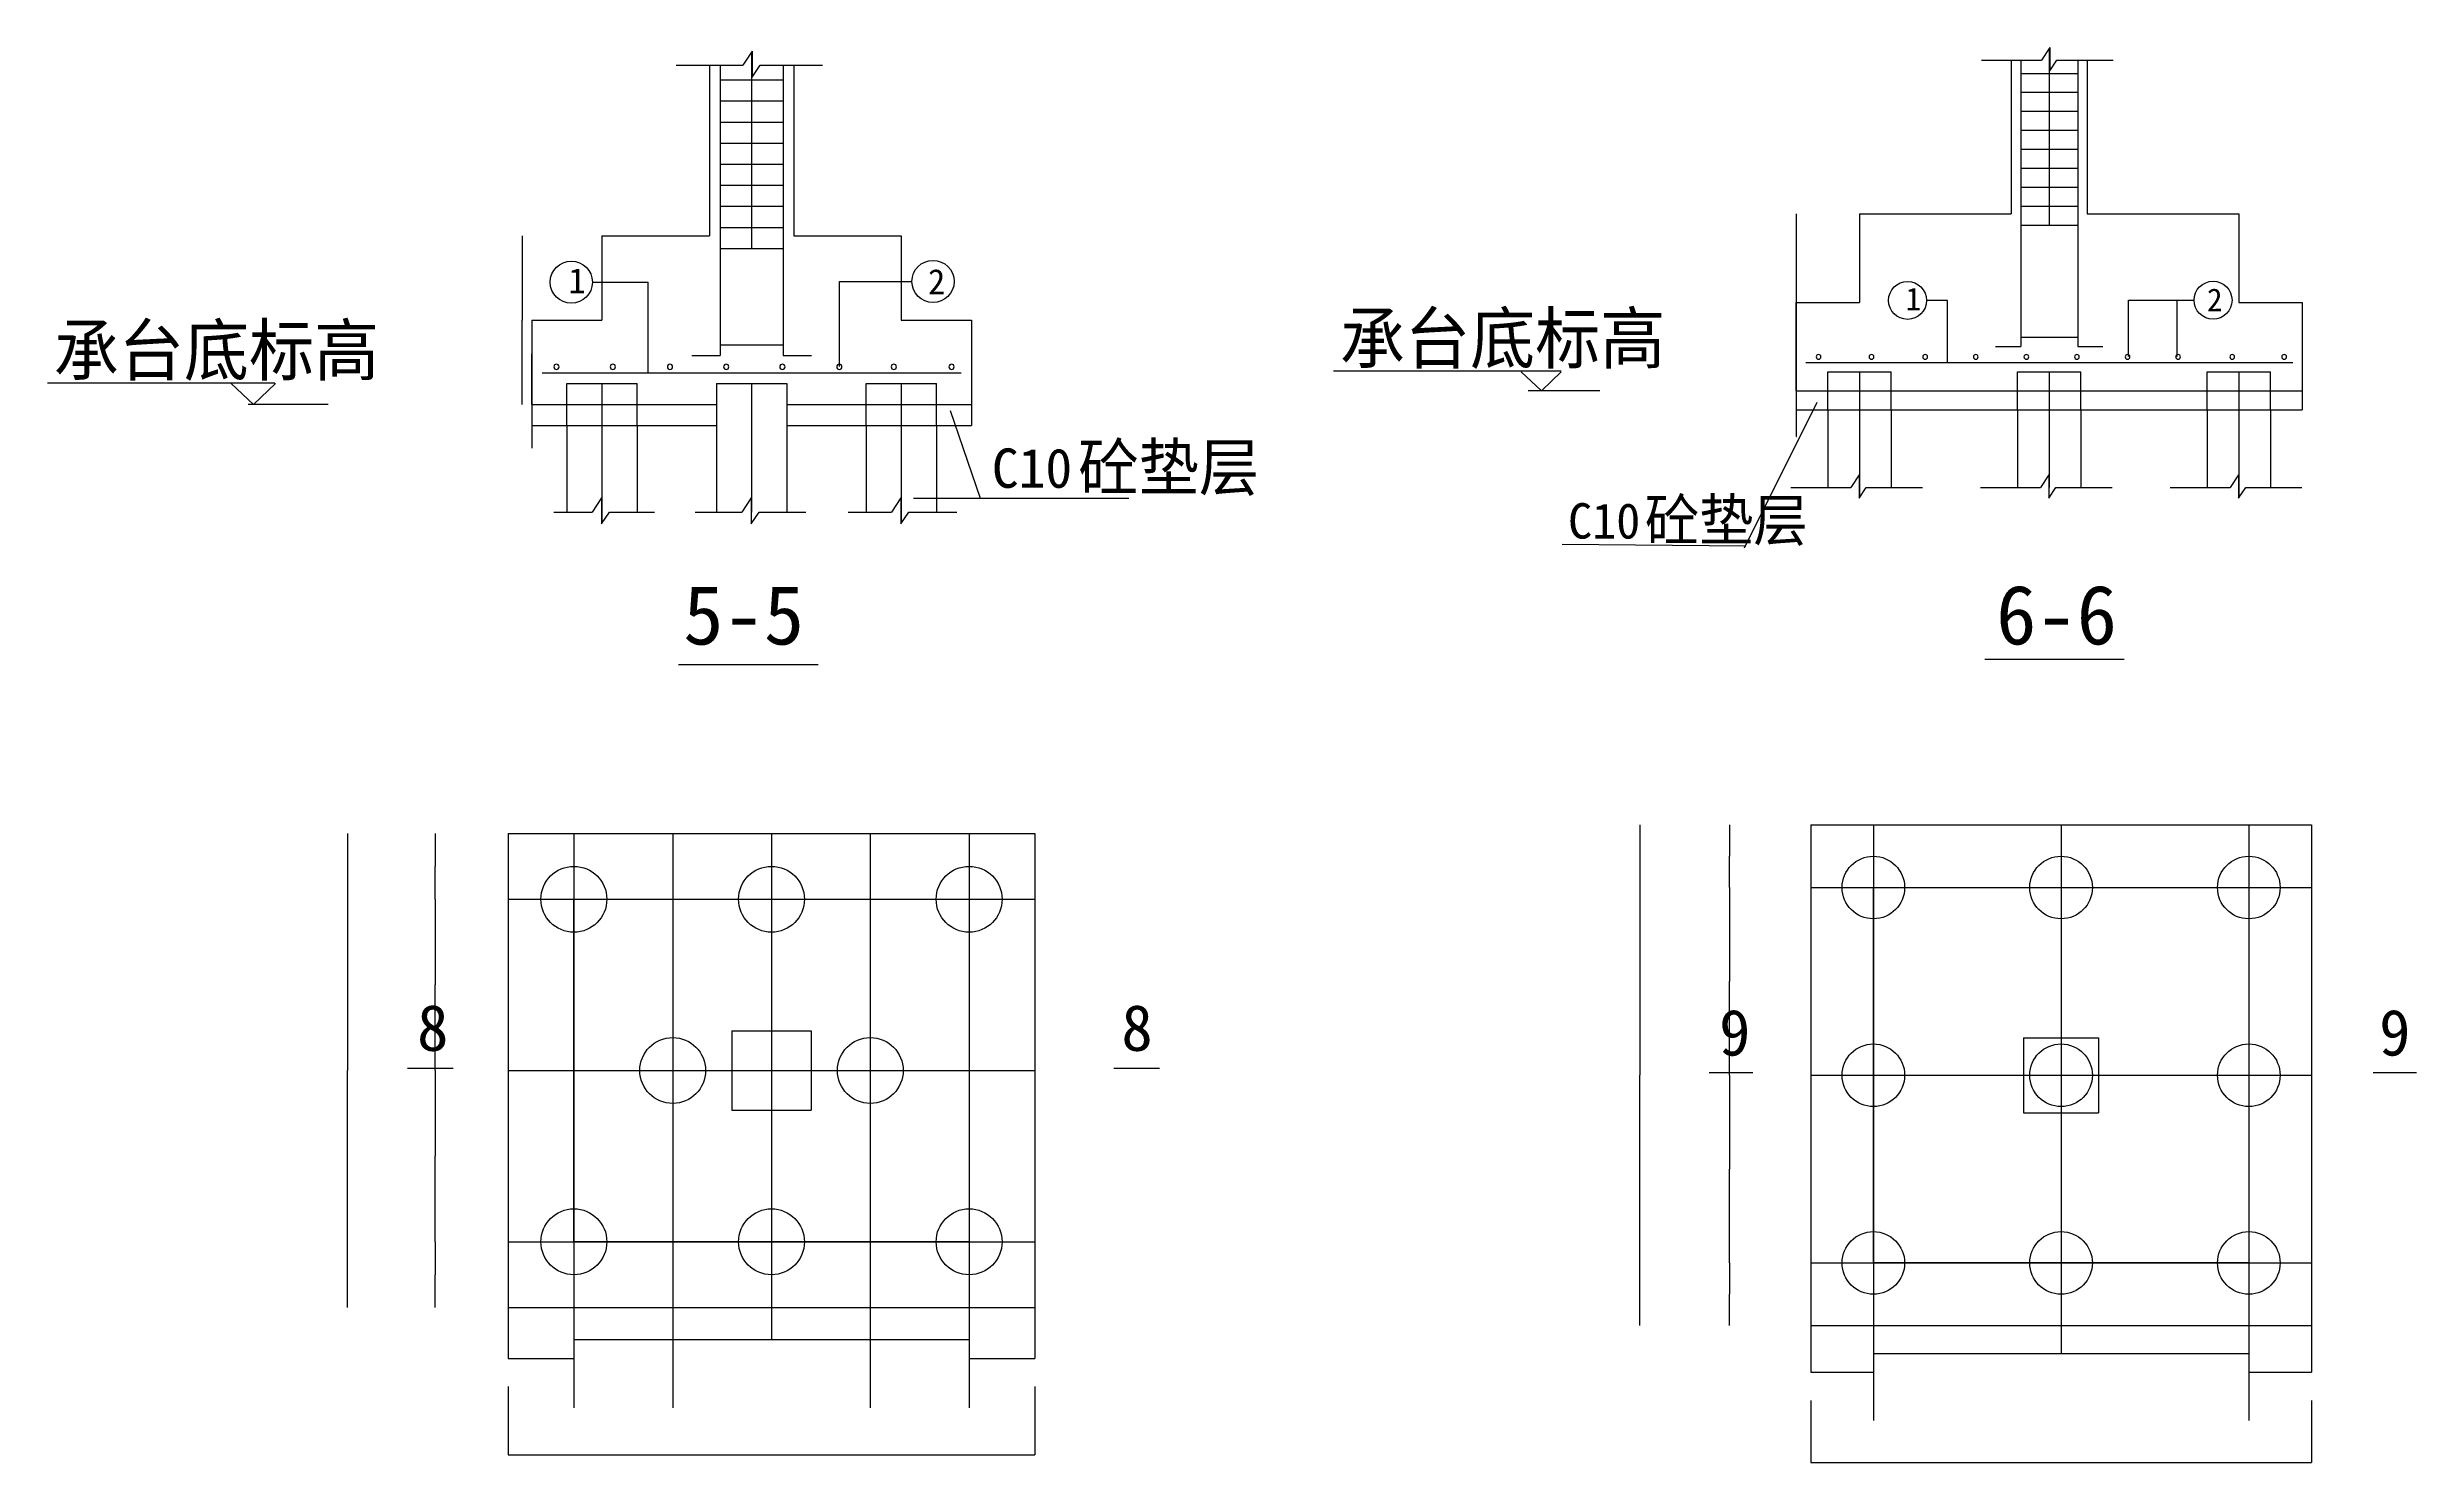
# Model space of a CAD drawing. Header units: metres. Extents: x 4568 to 182545, y -86951 to 35529.
# Drawn here: x 143909 to 156505, y -48849 to -41325 of the extents above; entities that cross this region are included whole.
import ezdxf

# ---------------------------------------------------------------- set-up
doc = ezdxf.new("R2010")
doc.units = ezdxf.units.M
for name, color, linetype in [('AXIS', 9, 'Continuous'), ('CCX', 7, 'Continuous'), ('HZ', 2, 'Continuous'), ('LI', 7, 'Continuous'), ('LIS', 2, 'Continuous'), ('LT', 7, 'Continuous'), ('LTX', 7, 'Continuous'), ('STEEL', 2, 'Continuous'), ('TXT', 7, 'Continuous'), ('ZU', 2, 'Continuous')]:
    doc.layers.add(name, color=color, linetype=linetype)
doc.dimstyles.get("Standard").update_dxf_attribs({"dimtxt": 2.5, "dimasz": 2.5, "dimexe": 1.25, "dimexo": 0.625, "dimtad": 1, "dimcen": 2.5, "dimazin": 3, "dimtfac": 1, "dimtmove": 0, "dimatfit": 3})

# ---------------------------------------------------------------- blocks, each defined once
blk = doc.blocks.new('_CLOSEDFILLED')
at = {"color": 0, "linetype": 'BYBLOCK'}
blk.add_solid([(-1, 0), (0, 0), (-1, 0)], dxfattribs=at)
blk = doc.blocks.new('*D271')
for p, q in [((153206.67, -42680.14), (153206.67, -42915.46)), ((153206.42, -42915.46), (153206.17, -42915.46)), ((153206.67, -43150.78), (153206.67, -42915.46)), ((153206.67, -42915.46), (153206.67, -42915.46)), ((153206.92, -42915.46), (153207.17, -42915.46))]:
    blk.add_line(p, q)
at = {"layer": 'Defpoints'}
for p in [(153206.67, -42680.14), (153206.67, -42915.46), (153206.67, -43150.78)]:
    blk.add_point(p, dxfattribs=at)
at = {"layer": 'CCX', "xscale": 0.25, "yscale": 0.25}
blk.add_blockref('_CLOSEDFILLED', (153206.67, -42915.46), dxfattribs=at)
at = {"layer": 'CCX', "xscale": 0.25, "yscale": 0.25, "rotation": 180}
blk.add_blockref('_CLOSEDFILLED', (153206.67, -42915.46), dxfattribs=at)
at = {"layer": 'CCX', "insert": (153206.67, -42914.335), "char_height": 1, "attachment_point": 5}
blk.add_mtext('H1', dxfattribs=at)
blk = doc.blocks.new('*D272')
for p, q in [((153206.42, -42872.69), (153206.17, -42872.69)), ((153206.67, -43049.93), (153206.67, -42872.69)), ((153206.67, -42999.5), (153206.67, -42872.69)), ((153206.67, -42872.69), (153206.67, -42872.69)), ((153206.92, -42872.69), (153207.17, -42872.69))]:
    blk.add_line(p, q)
at = {"layer": 'Defpoints'}
for p in [(153206.67, -42872.69), (153206.67, -42999.5), (153206.67, -43049.93)]:
    blk.add_point(p, dxfattribs=at)
at = {"layer": 'CCX', "xscale": 0.25, "yscale": 0.25}
blk.add_blockref('_CLOSEDFILLED', (153206.67, -42872.69), dxfattribs=at)
at = {"layer": 'CCX', "xscale": 0.25, "yscale": 0.25, "rotation": 180}
blk.add_blockref('_CLOSEDFILLED', (153206.67, -42872.69), dxfattribs=at)
at = {"layer": 'CCX', "insert": (153206.67, -42871.565), "char_height": 1, "attachment_point": 5}
blk.add_mtext('35', dxfattribs=at)
blk = doc.blocks.new('*D273')
for p, q in [((153206.67, -43049.93), (153206.67, -43091.46)), ((153206.42, -43091.46), (153206.17, -43091.46)), ((153206.67, -43150.78), (153206.67, -43091.46)), ((153206.67, -43091.46), (153206.67, -43091.46)), ((153206.92, -43091.46), (153207.17, -43091.46))]:
    blk.add_line(p, q)
at = {"layer": 'Defpoints'}
for p in [(153206.67, -43049.93), (153206.67, -43091.46), (153206.67, -43150.78)]:
    blk.add_point(p, dxfattribs=at)
at = {"layer": 'CCX', "xscale": 0.25, "yscale": 0.25}
blk.add_blockref('_CLOSEDFILLED', (153206.67, -43091.46), dxfattribs=at)
at = {"layer": 'CCX', "xscale": 0.25, "yscale": 0.25, "rotation": 180}
blk.add_blockref('_CLOSEDFILLED', (153206.67, -43091.46), dxfattribs=at)
at = {"layer": 'CCX', "insert": (153206.67, -43090.335), "char_height": 1, "attachment_point": 5}
blk.add_mtext('k', dxfattribs=at)
blk = doc.blocks.new('*D274')
for p, q in [((153206.67, -43150.78), (153206.67, -43392.72)), ((153206.67, -43251.63), (153206.67, -43392.72)), ((153206.42, -43392.72), (153206.17, -43392.72)), ((153206.67, -43392.72), (153206.67, -43392.72)), ((153206.92, -43392.72), (153207.17, -43392.72))]:
    blk.add_line(p, q)
at = {"layer": 'Defpoints'}
for p in [(153206.67, -43150.78), (153206.67, -43251.63), (153206.67, -43392.72)]:
    blk.add_point(p, dxfattribs=at)
at = {"layer": 'CCX', "xscale": 0.25, "yscale": 0.25}
blk.add_blockref('_CLOSEDFILLED', (153206.67, -43392.72), dxfattribs=at)
at = {"layer": 'CCX', "xscale": 0.25, "yscale": 0.25, "rotation": 180}
blk.add_blockref('_CLOSEDFILLED', (153206.67, -43392.72), dxfattribs=at)
at = {"layer": 'CCX', "insert": (153206.67, -43391.595), "char_height": 1, "attachment_point": 5}
blk.add_mtext('80', dxfattribs=at)
blk = doc.blocks.new('*D275')
for p, q in [((153206.67, -42209.49), (153206.67, -42680.14)), ((153206.42, -42680.14), (153206.17, -42680.14)), ((153206.67, -43150.78), (153206.67, -42680.14)), ((153206.67, -42680.14), (153206.67, -42680.14)), ((153206.92, -42680.14), (153207.17, -42680.14))]:
    blk.add_line(p, q)
at = {"layer": 'Defpoints'}
for p in [(153206.67, -42209.49), (153206.67, -42680.14), (153206.67, -43150.78)]:
    blk.add_point(p, dxfattribs=at)
at = {"layer": 'CCX', "xscale": 0.25, "yscale": 0.25}
blk.add_blockref('_CLOSEDFILLED', (153206.67, -42680.14), dxfattribs=at)
at = {"layer": 'CCX', "xscale": 0.25, "yscale": 0.25, "rotation": 180}
blk.add_blockref('_CLOSEDFILLED', (153206.67, -42680.14), dxfattribs=at)
at = {"layer": 'CCX', "insert": (153206.67, -42679.015), "char_height": 1, "attachment_point": 5}
blk.add_mtext('H', dxfattribs=at)
blk = doc.blocks.new('*D300')
for p, q in [((145970.64, -47675), (145970.64, -47850.09)), ((145970.39, -47850.09), (145970.14, -47850.09)), ((145970.64, -48025.18), (145970.64, -47850.09)), ((145970.64, -47850.09), (145970.64, -47850.09)), ((145970.89, -47850.09), (145971.14, -47850.09))]:
    blk.add_line(p, q)
at = {"layer": 'Defpoints'}
for p in [(145970.64, -47675), (145970.64, -47850.09), (145970.64, -48025.18)]:
    blk.add_point(p, dxfattribs=at)
at = {"layer": 'CCX', "xscale": 0.25, "yscale": 0.25}
blk.add_blockref('_CLOSEDFILLED', (145970.64, -47850.09), dxfattribs=at)
at = {"layer": 'CCX', "xscale": 0.25, "yscale": 0.25, "rotation": 180}
blk.add_blockref('_CLOSEDFILLED', (145970.64, -47850.09), dxfattribs=at)
at = {"layer": 'CCX', "insert": (145970.64, -47848.965), "char_height": 1, "attachment_point": 5}
blk.add_mtext('c', dxfattribs=at)
blk = doc.blocks.new('*D301')
for p, q in [((145970.64, -46764.52), (145970.64, -47219.76)), ((145970.39, -47219.76), (145970.14, -47219.76)), ((145970.64, -47675), (145970.64, -47219.76)), ((145970.64, -47219.76), (145970.64, -47219.76)), ((145970.89, -47219.76), (145971.14, -47219.76))]:
    blk.add_line(p, q)
at = {"layer": 'Defpoints'}
for p in [(145970.64, -46764.52), (145970.64, -47219.76), (145970.64, -47675)]:
    blk.add_point(p, dxfattribs=at)
at = {"layer": 'CCX', "xscale": 0.25, "yscale": 0.25}
blk.add_blockref('_CLOSEDFILLED', (145970.64, -47219.76), dxfattribs=at)
at = {"layer": 'CCX', "xscale": 0.25, "yscale": 0.25, "rotation": 180}
blk.add_blockref('_CLOSEDFILLED', (145970.64, -47219.76), dxfattribs=at)
at = {"layer": 'CCX', "insert": (145970.64, -47218.635), "char_height": 1, "attachment_point": 5}
blk.add_mtext('f', dxfattribs=at)
blk = doc.blocks.new('*D302')
for p, q in [((145970.64, -45854.05), (145970.64, -46309.29)), ((145970.39, -46309.29), (145970.14, -46309.29)), ((145970.64, -46764.52), (145970.64, -46309.29)), ((145970.64, -46309.29), (145970.64, -46309.29)), ((145970.89, -46309.29), (145971.14, -46309.29))]:
    blk.add_line(p, q)
at = {"layer": 'Defpoints'}
for p in [(145970.64, -45854.05), (145970.64, -46309.29), (145970.64, -46764.52)]:
    blk.add_point(p, dxfattribs=at)
at = {"layer": 'CCX', "xscale": 0.25, "yscale": 0.25}
blk.add_blockref('_CLOSEDFILLED', (145970.64, -46309.29), dxfattribs=at)
at = {"layer": 'CCX', "xscale": 0.25, "yscale": 0.25, "rotation": 180}
blk.add_blockref('_CLOSEDFILLED', (145970.64, -46309.29), dxfattribs=at)
at = {"layer": 'CCX', "insert": (145970.64, -46308.165), "char_height": 1, "attachment_point": 5}
blk.add_mtext('f', dxfattribs=at)
blk = doc.blocks.new('*D303')
for p, q in [((145970.64, -45503.87), (145970.64, -45678.96)), ((145970.39, -45678.96), (145970.14, -45678.96)), ((145970.64, -45854.05), (145970.64, -45678.96)), ((145970.64, -45678.96), (145970.64, -45678.96)), ((145970.89, -45678.96), (145971.14, -45678.96))]:
    blk.add_line(p, q)
at = {"layer": 'Defpoints'}
for p in [(145970.64, -45503.87), (145970.64, -45678.96), (145970.64, -45854.05)]:
    blk.add_point(p, dxfattribs=at)
at = {"layer": 'CCX', "xscale": 0.25, "yscale": 0.25}
blk.add_blockref('_CLOSEDFILLED', (145970.64, -45678.96), dxfattribs=at)
at = {"layer": 'CCX', "xscale": 0.25, "yscale": 0.25, "rotation": 180}
blk.add_blockref('_CLOSEDFILLED', (145970.64, -45678.96), dxfattribs=at)
at = {"layer": 'CCX', "insert": (145970.64, -45677.835), "char_height": 1, "attachment_point": 5}
blk.add_mtext('c', dxfattribs=at)
blk = doc.blocks.new('*D315')
for p, q in [((145504.24, -45503.87), (145504.24, -46764.52)), ((145503.99, -46764.52), (145503.74, -46764.52)), ((145504.24, -48025.18), (145504.24, -46764.52)), ((145504.24, -46764.52), (145504.24, -46764.52)), ((145504.49, -46764.52), (145504.74, -46764.52))]:
    blk.add_line(p, q)
at = {"layer": 'Defpoints'}
for p in [(145504.24, -45503.87), (145504.24, -46764.52), (145504.24, -48025.18)]:
    blk.add_point(p, dxfattribs=at)
at = {"xscale": 0.25, "yscale": 0.25}
blk.add_blockref('_CLOSEDFILLED', (145504.24, -46764.52), dxfattribs=at)
at = {"xscale": 0.25, "yscale": 0.25, "rotation": 180}
blk.add_blockref('_CLOSEDFILLED', (145504.24, -46764.52), dxfattribs=at)
at = {"insert": (145504.24, -46763.395), "char_height": 1, "attachment_point": 5}
blk.add_mtext('B', dxfattribs=at)
blk = doc.blocks.new('*D316')
for p, q in [((147233.44, -48025.18), (147233.44, -48195.07)), ((147758.71, -48025.18), (147758.71, -48195.07)), ((147233.69, -48195.07), (147495.575, -48195.07)), ((147496.575, -48195.07), (147758.46, -48195.07))]:
    blk.add_line(p, q)
at = {"layer": 'Defpoints'}
for p in [(147233.44, -48025.18), (147758.71, -48025.18), (147233.44, -48195.07)]:
    blk.add_point(p, dxfattribs=at)
at = {"layer": 'CCX', "xscale": 0.25, "yscale": 0.25, "rotation": 180}
blk.add_blockref('_CLOSEDFILLED', (147233.44, -48195.07), dxfattribs=at)
at = {"layer": 'CCX', "xscale": 0.25, "yscale": 0.25}
blk.add_blockref('_CLOSEDFILLED', (147758.71, -48195.07), dxfattribs=at)
at = {"layer": 'CCX', "insert": (147496.075, -48195.07), "char_height": 1, "attachment_point": 5}
blk.add_mtext('e', dxfattribs=at)
blk = doc.blocks.new('*D317')
for p, q in [((146357.98, -48445.07), (146357.98, -48808.67)), ((149159.43, -48445.07), (149159.43, -48808.67)), ((146358.23, -48808.67), (147758.205, -48808.67)), ((147759.205, -48808.67), (149159.18, -48808.67))]:
    blk.add_line(p, q)
at = {"layer": 'Defpoints'}
for p in [(146357.98, -48445.07), (149159.43, -48445.07), (146357.98, -48808.67)]:
    blk.add_point(p, dxfattribs=at)
at = {"xscale": 0.25, "yscale": 0.25, "rotation": 180}
blk.add_blockref('_CLOSEDFILLED', (146357.98, -48808.67), dxfattribs=at)
at = {"xscale": 0.25, "yscale": 0.25}
blk.add_blockref('_CLOSEDFILLED', (149159.43, -48808.67), dxfattribs=at)
at = {"insert": (147758.705, -48808.67), "char_height": 1, "attachment_point": 5}
blk.add_mtext('A', dxfattribs=at)
blk = doc.blocks.new('*D318')
for p, q in [((146708.16, -48025.18), (146708.16, -48195.07)), ((147233.44, -48025.18), (147233.44, -48195.07)), ((146708.41, -48195.07), (146970.3, -48195.07)), ((146971.3, -48195.07), (147233.19, -48195.07))]:
    blk.add_line(p, q)
at = {"layer": 'Defpoints'}
for p in [(146708.16, -48025.18), (147233.44, -48025.18), (146708.16, -48195.07)]:
    blk.add_point(p, dxfattribs=at)
at = {"layer": 'CCX', "xscale": 0.25, "yscale": 0.25, "rotation": 180}
blk.add_blockref('_CLOSEDFILLED', (146708.16, -48195.07), dxfattribs=at)
at = {"layer": 'CCX', "xscale": 0.25, "yscale": 0.25}
blk.add_blockref('_CLOSEDFILLED', (147233.44, -48195.07), dxfattribs=at)
at = {"layer": 'CCX', "insert": (146970.8, -48195.07), "char_height": 1, "attachment_point": 5}
blk.add_mtext('e', dxfattribs=at)
blk = doc.blocks.new('*D319')
for p, q in [((146357.98, -48025.18), (146357.98, -48295.07)), ((146708.16, -48025.18), (146708.16, -48295.07)), ((146358.23, -48295.07), (146532.57, -48295.07)), ((146533.57, -48295.07), (146707.91, -48295.07))]:
    blk.add_line(p, q)
at = {"layer": 'Defpoints'}
for p in [(146357.98, -48025.18), (146708.16, -48025.18), (146357.98, -48295.07)]:
    blk.add_point(p, dxfattribs=at)
at = {"layer": 'CCX', "xscale": 0.25, "yscale": 0.25, "rotation": 180}
blk.add_blockref('_CLOSEDFILLED', (146357.98, -48295.07), dxfattribs=at)
at = {"layer": 'CCX', "xscale": 0.25, "yscale": 0.25}
blk.add_blockref('_CLOSEDFILLED', (146708.16, -48295.07), dxfattribs=at)
at = {"layer": 'CCX', "insert": (146533.07, -48295.07), "char_height": 1, "attachment_point": 5}
blk.add_mtext('c', dxfattribs=at)
blk = doc.blocks.new('*D320')
for p, q in [((148283.98, -48025.18), (148283.98, -48195.07)), ((148809.25, -48025.18), (148809.25, -48195.07)), ((148284.23, -48195.07), (148546.115, -48195.07)), ((148547.115, -48195.07), (148809, -48195.07))]:
    blk.add_line(p, q)
at = {"layer": 'Defpoints'}
for p in [(148283.98, -48025.18), (148809.25, -48025.18), (148283.98, -48195.07)]:
    blk.add_point(p, dxfattribs=at)
at = {"layer": 'CCX', "xscale": 0.25, "yscale": 0.25, "rotation": 180}
blk.add_blockref('_CLOSEDFILLED', (148283.98, -48195.07), dxfattribs=at)
at = {"layer": 'CCX', "xscale": 0.25, "yscale": 0.25}
blk.add_blockref('_CLOSEDFILLED', (148809.25, -48195.07), dxfattribs=at)
at = {"layer": 'CCX', "insert": (148546.615, -48195.07), "char_height": 1, "attachment_point": 5}
blk.add_mtext('e', dxfattribs=at)
blk = doc.blocks.new('*D321')
for p, q in [((147758.71, -48025.18), (147758.71, -48195.07)), ((148283.98, -48025.18), (148283.98, -48195.07)), ((147758.96, -48195.07), (148020.845, -48195.07)), ((148021.845, -48195.07), (148283.73, -48195.07))]:
    blk.add_line(p, q)
at = {"layer": 'Defpoints'}
for p in [(147758.71, -48025.18), (148283.98, -48025.18), (147758.71, -48195.07)]:
    blk.add_point(p, dxfattribs=at)
at = {"layer": 'CCX', "xscale": 0.25, "yscale": 0.25, "rotation": 180}
blk.add_blockref('_CLOSEDFILLED', (147758.71, -48195.07), dxfattribs=at)
at = {"layer": 'CCX', "xscale": 0.25, "yscale": 0.25}
blk.add_blockref('_CLOSEDFILLED', (148283.98, -48195.07), dxfattribs=at)
at = {"layer": 'CCX', "insert": (148021.345, -48195.07), "char_height": 1, "attachment_point": 5}
blk.add_mtext('e', dxfattribs=at)
blk = doc.blocks.new('*D322')
for p, q in [((148809.25, -48025.18), (148809.25, -48295.07)), ((149159.43, -48025.18), (149159.43, -48295.07)), ((148809.5, -48295.07), (148983.84, -48295.07)), ((148984.84, -48295.07), (149159.18, -48295.07))]:
    blk.add_line(p, q)
at = {"layer": 'Defpoints'}
for p in [(148809.25, -48025.18), (149159.43, -48025.18), (148809.25, -48295.07)]:
    blk.add_point(p, dxfattribs=at)
at = {"layer": 'CCX', "xscale": 0.25, "yscale": 0.25, "rotation": 180}
blk.add_blockref('_CLOSEDFILLED', (148809.25, -48295.07), dxfattribs=at)
at = {"layer": 'CCX', "xscale": 0.25, "yscale": 0.25}
blk.add_blockref('_CLOSEDFILLED', (149159.43, -48295.07), dxfattribs=at)
at = {"layer": 'CCX', "insert": (148984.34, -48295.07), "char_height": 1, "attachment_point": 5}
blk.add_mtext('c', dxfattribs=at)
blk = doc.blocks.new('*D323')
for p, q in [((152851.77, -46789.57), (152851.77, -47288.58)), ((152851.52, -47288.58), (152851.27, -47288.58)), ((152851.77, -47787.58), (152851.77, -47288.58)), ((152851.77, -47288.58), (152851.77, -47288.58)), ((152852.02, -47288.58), (152852.27, -47288.58))]:
    blk.add_line(p, q)
at = {"layer": 'Defpoints'}
for p in [(152851.77, -46789.57), (152851.77, -47288.58), (152851.77, -47787.58)]:
    blk.add_point(p, dxfattribs=at)
at = {"layer": 'CCX', "xscale": 0.25, "yscale": 0.25}
blk.add_blockref('_CLOSEDFILLED', (152851.77, -47288.58), dxfattribs=at)
at = {"layer": 'CCX', "xscale": 0.25, "yscale": 0.25, "rotation": 180}
blk.add_blockref('_CLOSEDFILLED', (152851.77, -47288.58), dxfattribs=at)
at = {"layer": 'CCX', "insert": (152851.77, -47287.455), "char_height": 1, "attachment_point": 5}
blk.add_mtext('e', dxfattribs=at)
blk = doc.blocks.new('*D324')
for p, q in [((152374.37, -45458.88), (152374.37, -46789.57)), ((152374.12, -46789.57), (152373.87, -46789.57)), ((152374.37, -48120.26), (152374.37, -46789.57)), ((152374.37, -46789.57), (152374.37, -46789.57)), ((152374.62, -46789.57), (152374.87, -46789.57))]:
    blk.add_line(p, q)
at = {"layer": 'Defpoints'}
for p in [(152374.37, -45458.88), (152374.37, -46789.57), (152374.37, -48120.26)]:
    blk.add_point(p, dxfattribs=at)
at = {"xscale": 0.25, "yscale": 0.25}
blk.add_blockref('_CLOSEDFILLED', (152374.37, -46789.57), dxfattribs=at)
at = {"xscale": 0.25, "yscale": 0.25, "rotation": 180}
blk.add_blockref('_CLOSEDFILLED', (152374.37, -46789.57), dxfattribs=at)
at = {"insert": (152374.37, -46788.445), "char_height": 1, "attachment_point": 5}
blk.add_mtext('B', dxfattribs=at)
blk = doc.blocks.new('*D325')
for p, q in [((152851.77, -47787.58), (152851.77, -47953.92)), ((152851.52, -47953.92), (152851.27, -47953.92)), ((152851.77, -48120.26), (152851.77, -47953.92)), ((152851.77, -47953.92), (152851.77, -47953.92)), ((152852.02, -47953.92), (152852.27, -47953.92))]:
    blk.add_line(p, q)
at = {"layer": 'Defpoints'}
for p in [(152851.77, -47787.58), (152851.77, -47953.92), (152851.77, -48120.26)]:
    blk.add_point(p, dxfattribs=at)
at = {"layer": 'CCX', "xscale": 0.25, "yscale": 0.25}
blk.add_blockref('_CLOSEDFILLED', (152851.77, -47953.92), dxfattribs=at)
at = {"layer": 'CCX', "xscale": 0.25, "yscale": 0.25, "rotation": 180}
blk.add_blockref('_CLOSEDFILLED', (152851.77, -47953.92), dxfattribs=at)
at = {"layer": 'CCX', "insert": (152851.77, -47952.795), "char_height": 1, "attachment_point": 5}
blk.add_mtext('c', dxfattribs=at)
blk = doc.blocks.new('*D326')
for p, q in [((152851.77, -45791.55), (152851.77, -46290.56)), ((152851.52, -46290.56), (152851.27, -46290.56)), ((152851.77, -46789.57), (152851.77, -46290.56)), ((152851.77, -46290.56), (152851.77, -46290.56)), ((152852.02, -46290.56), (152852.27, -46290.56))]:
    blk.add_line(p, q)
at = {"layer": 'Defpoints'}
for p in [(152851.77, -45791.55), (152851.77, -46290.56), (152851.77, -46789.57)]:
    blk.add_point(p, dxfattribs=at)
at = {"layer": 'CCX', "xscale": 0.25, "yscale": 0.25}
blk.add_blockref('_CLOSEDFILLED', (152851.77, -46290.56), dxfattribs=at)
at = {"layer": 'CCX', "xscale": 0.25, "yscale": 0.25, "rotation": 180}
blk.add_blockref('_CLOSEDFILLED', (152851.77, -46290.56), dxfattribs=at)
at = {"layer": 'CCX', "insert": (152851.77, -46289.435), "char_height": 1, "attachment_point": 5}
blk.add_mtext('e', dxfattribs=at)
blk = doc.blocks.new('*D327')
for p, q in [((152851.77, -45458.88), (152851.77, -45625.21)), ((152851.52, -45625.21), (152851.27, -45625.21)), ((152851.77, -45791.55), (152851.77, -45625.21)), ((152851.77, -45625.21), (152851.77, -45625.21)), ((152852.02, -45625.21), (152852.27, -45625.21))]:
    blk.add_line(p, q)
at = {"layer": 'Defpoints'}
for p in [(152851.77, -45458.88), (152851.77, -45625.21), (152851.77, -45791.55)]:
    blk.add_point(p, dxfattribs=at)
at = {"layer": 'CCX', "xscale": 0.25, "yscale": 0.25}
blk.add_blockref('_CLOSEDFILLED', (152851.77, -45625.21), dxfattribs=at)
at = {"layer": 'CCX', "xscale": 0.25, "yscale": 0.25, "rotation": 180}
blk.add_blockref('_CLOSEDFILLED', (152851.77, -45625.21), dxfattribs=at)
at = {"layer": 'CCX', "insert": (152851.77, -45624.085), "char_height": 1, "attachment_point": 5}
blk.add_mtext('c', dxfattribs=at)
blk = doc.blocks.new('*D341')
for p, q in [((146432.54, -42327.12), (146432.54, -42775.36)), ((146432.29, -42775.36), (146432.04, -42775.36)), ((146432.54, -43223.59), (146432.54, -42775.36)), ((146432.54, -42775.36), (146432.54, -42775.36)), ((146432.79, -42775.36), (146433.04, -42775.36))]:
    blk.add_line(p, q)
at = {"layer": 'Defpoints'}
for p in [(146432.54, -42327.12), (146432.54, -42775.36), (146432.54, -43223.59)]:
    blk.add_point(p, dxfattribs=at)
at = {"layer": 'CCX', "xscale": 0.25, "yscale": 0.25}
blk.add_blockref('_CLOSEDFILLED', (146432.54, -42775.36), dxfattribs=at)
at = {"layer": 'CCX', "xscale": 0.25, "yscale": 0.25, "rotation": 180}
blk.add_blockref('_CLOSEDFILLED', (146432.54, -42775.36), dxfattribs=at)
at = {"layer": 'CCX', "insert": (146432.54, -42774.235), "char_height": 1, "attachment_point": 5}
blk.add_mtext('H', dxfattribs=at)
blk = doc.blocks.new('*D342')
for p, q in [((146483.87, -42775.36), (146483.87, -42999.47)), ((146483.62, -42999.47), (146483.37, -42999.47)), ((146483.87, -43223.59), (146483.87, -42999.47)), ((146483.87, -42999.47), (146483.87, -42999.47)), ((146484.12, -42999.47), (146484.37, -42999.47))]:
    blk.add_line(p, q)
at = {"layer": 'Defpoints'}
for p in [(146483.87, -42775.36), (146483.87, -42999.47), (146483.87, -43223.59)]:
    blk.add_point(p, dxfattribs=at)
at = {"layer": 'CCX', "xscale": 0.25, "yscale": 0.25}
blk.add_blockref('_CLOSEDFILLED', (146483.87, -42999.47), dxfattribs=at)
at = {"layer": 'CCX', "xscale": 0.25, "yscale": 0.25, "rotation": 180}
blk.add_blockref('_CLOSEDFILLED', (146483.87, -42999.47), dxfattribs=at)
at = {"layer": 'CCX', "insert": (146483.87, -42998.345), "char_height": 1, "attachment_point": 5}
blk.add_mtext('H1', dxfattribs=at)
blk = doc.blocks.new('*D343')
for p, q in [((146483.62, -43157.68), (146483.37, -43157.68)), ((146483.87, -43111.53), (146483.87, -43157.68)), ((146483.87, -43223.59), (146483.87, -43157.68)), ((146483.87, -43157.68), (146483.87, -43157.68)), ((146484.12, -43157.68), (146484.37, -43157.68))]:
    blk.add_line(p, q)
at = {"layer": 'Defpoints'}
for p in [(146483.87, -43111.53), (146483.87, -43157.68), (146483.87, -43223.59)]:
    blk.add_point(p, dxfattribs=at)
at = {"layer": 'CCX', "xscale": 0.25, "yscale": 0.25}
blk.add_blockref('_CLOSEDFILLED', (146483.87, -43157.68), dxfattribs=at)
at = {"layer": 'CCX', "xscale": 0.25, "yscale": 0.25, "rotation": 180}
blk.add_blockref('_CLOSEDFILLED', (146483.87, -43157.68), dxfattribs=at)
at = {"layer": 'CCX', "insert": (146483.87, -43156.555), "char_height": 1, "attachment_point": 5}
blk.add_mtext('k', dxfattribs=at)
blk = doc.blocks.new('*D344')
for p, q in [((146483.87, -43223.59), (146483.87, -43455.17)), ((146483.87, -43335.65), (146483.87, -43455.17)), ((146483.62, -43455.17), (146483.37, -43455.17)), ((146483.87, -43455.17), (146483.87, -43455.17)), ((146484.12, -43455.17), (146484.37, -43455.17))]:
    blk.add_line(p, q)
at = {"layer": 'Defpoints'}
for p in [(146483.87, -43223.59), (146483.87, -43335.65), (146483.87, -43455.17)]:
    blk.add_point(p, dxfattribs=at)
at = {"layer": 'CCX', "xscale": 0.25, "yscale": 0.25}
blk.add_blockref('_CLOSEDFILLED', (146483.87, -43455.17), dxfattribs=at)
at = {"layer": 'CCX', "xscale": 0.25, "yscale": 0.25, "rotation": 180}
blk.add_blockref('_CLOSEDFILLED', (146483.87, -43455.17), dxfattribs=at)
at = {"layer": 'CCX', "insert": (146483.87, -43454.045), "char_height": 1, "attachment_point": 5}
blk.add_mtext('80', dxfattribs=at)
blk = doc.blocks.new('*D345')
for p, q in [((146483.62, -42953.87), (146483.37, -42953.87)), ((146483.87, -43111.53), (146483.87, -42953.87)), ((146483.87, -43055.5), (146483.87, -42953.87)), ((146483.87, -42953.87), (146483.87, -42953.87)), ((146484.12, -42953.87), (146484.37, -42953.87))]:
    blk.add_line(p, q)
at = {"layer": 'Defpoints'}
for p in [(146483.87, -42953.87), (146483.87, -43055.5), (146483.87, -43111.53)]:
    blk.add_point(p, dxfattribs=at)
at = {"layer": 'CCX', "xscale": 0.25, "yscale": 0.25}
blk.add_blockref('_CLOSEDFILLED', (146483.87, -42953.87), dxfattribs=at)
at = {"layer": 'CCX', "xscale": 0.25, "yscale": 0.25, "rotation": 180}
blk.add_blockref('_CLOSEDFILLED', (146483.87, -42953.87), dxfattribs=at)
at = {"layer": 'CCX', "insert": (146483.87, -42952.745), "char_height": 1, "attachment_point": 5}
blk.add_mtext('35', dxfattribs=at)
blk = doc.blocks.new('*D386')
for p, q in [((154614.49, -48120.26), (154614.49, -48269.15)), ((155612.51, -48120.26), (155612.51, -48269.15)), ((154614.74, -48269.15), (155113, -48269.15)), ((155114, -48269.15), (155612.26, -48269.15))]:
    blk.add_line(p, q)
at = {"layer": 'Defpoints'}
for p in [(154614.49, -48120.26), (155612.51, -48120.26), (154614.49, -48269.15)]:
    blk.add_point(p, dxfattribs=at)
at = {"layer": 'CCX', "xscale": 0.25, "yscale": 0.25, "rotation": 180}
blk.add_blockref('_CLOSEDFILLED', (154614.49, -48269.15), dxfattribs=at)
at = {"layer": 'CCX', "xscale": 0.25, "yscale": 0.25}
blk.add_blockref('_CLOSEDFILLED', (155612.51, -48269.15), dxfattribs=at)
at = {"layer": 'CCX', "insert": (155113.5, -48269.15), "char_height": 1, "attachment_point": 5}
blk.add_mtext('e', dxfattribs=at)
blk = doc.blocks.new('*D387')
for p, q in [((153283.8, -48519.15), (153283.8, -48848.71)), ((155945.18, -48519.15), (155945.18, -48848.71)), ((153284.05, -48848.71), (154613.99, -48848.71)), ((154614.99, -48848.71), (155944.93, -48848.71))]:
    blk.add_line(p, q)
at = {"layer": 'Defpoints'}
for p in [(153283.8, -48519.15), (155945.18, -48519.15), (153283.8, -48848.71)]:
    blk.add_point(p, dxfattribs=at)
at = {"xscale": 0.25, "yscale": 0.25, "rotation": 180}
blk.add_blockref('_CLOSEDFILLED', (153283.8, -48848.71), dxfattribs=at)
at = {"xscale": 0.25, "yscale": 0.25}
blk.add_blockref('_CLOSEDFILLED', (155945.18, -48848.71), dxfattribs=at)
at = {"insert": (154614.49, -48848.71), "char_height": 1, "attachment_point": 5}
blk.add_mtext('A', dxfattribs=at)
blk = doc.blocks.new('*D388')
for p, q in [((153283.8, -48120.26), (153283.8, -48369.15)), ((153616.47, -48120.26), (153616.47, -48369.15)), ((153284.05, -48369.15), (153449.635, -48369.15)), ((153450.635, -48369.15), (153616.22, -48369.15))]:
    blk.add_line(p, q)
at = {"layer": 'Defpoints'}
for p in [(153283.8, -48120.26), (153616.47, -48120.26), (153283.8, -48369.15)]:
    blk.add_point(p, dxfattribs=at)
at = {"layer": 'CCX', "xscale": 0.25, "yscale": 0.25, "rotation": 180}
blk.add_blockref('_CLOSEDFILLED', (153283.8, -48369.15), dxfattribs=at)
at = {"layer": 'CCX', "xscale": 0.25, "yscale": 0.25}
blk.add_blockref('_CLOSEDFILLED', (153616.47, -48369.15), dxfattribs=at)
at = {"layer": 'CCX', "insert": (153450.135, -48369.15), "char_height": 1, "attachment_point": 5}
blk.add_mtext('c', dxfattribs=at)
blk = doc.blocks.new('*D389')
for p, q in [((153616.47, -48120.26), (153616.47, -48269.15)), ((154614.49, -48120.26), (154614.49, -48269.15)), ((153616.72, -48269.15), (154114.98, -48269.15)), ((154115.98, -48269.15), (154614.24, -48269.15))]:
    blk.add_line(p, q)
at = {"layer": 'Defpoints'}
for p in [(153616.47, -48120.26), (154614.49, -48120.26), (153616.47, -48269.15)]:
    blk.add_point(p, dxfattribs=at)
at = {"layer": 'CCX', "xscale": 0.25, "yscale": 0.25, "rotation": 180}
blk.add_blockref('_CLOSEDFILLED', (153616.47, -48269.15), dxfattribs=at)
at = {"layer": 'CCX', "xscale": 0.25, "yscale": 0.25}
blk.add_blockref('_CLOSEDFILLED', (154614.49, -48269.15), dxfattribs=at)
at = {"layer": 'CCX', "insert": (154115.48, -48269.15), "char_height": 1, "attachment_point": 5}
blk.add_mtext('e', dxfattribs=at)
blk = doc.blocks.new('*D390')
for p, q in [((155612.51, -48120.26), (155612.51, -48369.15)), ((155945.18, -48120.26), (155945.18, -48369.15)), ((155612.76, -48369.15), (155778.345, -48369.15)), ((155779.345, -48369.15), (155944.93, -48369.15))]:
    blk.add_line(p, q)
at = {"layer": 'Defpoints'}
for p in [(155612.51, -48120.26), (155945.18, -48120.26), (155612.51, -48369.15)]:
    blk.add_point(p, dxfattribs=at)
at = {"layer": 'CCX', "xscale": 0.25, "yscale": 0.25, "rotation": 180}
blk.add_blockref('_CLOSEDFILLED', (155612.51, -48369.15), dxfattribs=at)
at = {"layer": 'CCX', "xscale": 0.25, "yscale": 0.25}
blk.add_blockref('_CLOSEDFILLED', (155945.18, -48369.15), dxfattribs=at)
at = {"layer": 'CCX', "insert": (155778.845, -48369.15), "char_height": 1, "attachment_point": 5}
blk.add_mtext('c', dxfattribs=at)

msp = doc.modelspace()

# ---------------------------------------------------------------- linework, layer by layer
at = {"layer": 'AXIS'}
for p, q in [((147653.01, -41348.88), (147653.01, -42393.75)), ((154551.36, -41329.07), (154551.36, -42269.46)), ((153542.84, -43049.93), (153542.84, -43718.94)), ((154551.36, -43049.93), (154551.36, -43665.01)), ((155559.89, -43049.93), (155559.89, -43718.94)), ((146857.39, -43111.53), (146857.39, -43854.88)), ((147653.01, -43111.53), (147653.01, -43794.96)), ((148448.62, -43111.53), (148448.62, -43854.88)), ((153616.47, -45458.88), (153616.47, -48625.73)), ((154614.49, -45458.88), (154614.49, -48120.26)), ((155612.51, -45458.88), (155612.51, -48625.73)), ((146708.16, -45503.87), (146708.16, -48557.25)), ((147233.44, -45503.87), (147233.44, -48557.25)), ((147758.71, -45503.87), (147758.71, -48025.18)), ((148283.98, -45503.87), (148283.98, -48557.25)), ((148809.25, -45503.87), (148809.25, -48557.25)), ((153283.8, -45791.55), (155945.18, -45791.55)), ((146357.98, -45854.05), (149159.43, -45854.05)), ((146357.98, -46764.52), (149159.43, -46764.52)), ((153283.8, -46789.57), (155945.18, -46789.57)), ((146357.98, -47675), (149159.43, -47675)), ((153283.8, -47787.58), (155945.18, -47787.58))]:
    msp.add_line(p, q, dxfattribs=at)
at = {"layer": 'LI'}
for centre, radius in [((146708.16, -45854.05), 175.09), ((147758.71, -45854.05), 175.09), ((148809.25, -45854.05), 175.09), ((153616.47, -45791.55), 166.34), ((154614.49, -45791.55), 166.34), ((155612.51, -45791.55), 166.34), ((147233.44, -46764.52), 175.09), ((148283.98, -46764.52), 175.09), ((153616.47, -46789.57), 166.34), ((154614.49, -46789.57), 166.34), ((155612.51, -46789.57), 166.34), ((146708.16, -47675), 175.09), ((147758.71, -47675), 175.09), ((148809.25, -47675), 175.09), ((153616.47, -47787.58), 166.34), ((154614.49, -47787.58), 166.34), ((155612.51, -47787.58), 166.34)]:
    msp.add_circle(centre, radius, dxfattribs=at)
at = {"layer": 'LIS'}
for p, q in [((147428.89, -41419.48), (147428.89, -42327.12)), ((147877.12, -41419.48), (147877.12, -42327.12)), ((154349.66, -41392.61), (154349.66, -42209.49)), ((154753.07, -41392.61), (154753.07, -42209.49)), ((153542.84, -42209.49), (154349.66, -42209.49)), ((153542.84, -42209.49), (153542.84, -42680.14)), ((154753.07, -42209.49), (155559.89, -42209.49)), ((155559.89, -42209.49), (155559.89, -42680.14)), ((146857.39, -42327.12), (146857.39, -42775.36)), ((146857.39, -42327.12), (147428.89, -42327.12)), ((147877.12, -42327.12), (148448.62, -42327.12)), ((148448.62, -42327.12), (148448.62, -42775.36)), ((153206.67, -42680.14), (153206.67, -43251.63)), ((153206.67, -42680.14), (153542.84, -42680.14)), ((155559.89, -42680.14), (155896.06, -42680.14)), ((155896.06, -42680.14), (155896.06, -43251.63)), ((146483.87, -42775.36), (146483.87, -43335.65)), ((146483.87, -42775.36), (146857.39, -42775.36)), ((148448.62, -42775.36), (148822.15, -42775.36)), ((148822.15, -42775.36), (148822.15, -43335.65)), ((147466.24, -43111.53), (147839.77, -43111.53)), ((147466.24, -43111.53), (147466.24, -43794.96)), ((147839.77, -43111.53), (147839.77, -43794.96)), ((153206.67, -43150.78), (155896.06, -43150.78)), ((146483.87, -43223.59), (147466.24, -43223.59)), ((147839.77, -43223.59), (148822.15, -43223.59)), ((153206.67, -43251.63), (155896.06, -43251.63)), ((146483.87, -43335.65), (147466.24, -43335.65)), ((147839.77, -43335.65), (148822.15, -43335.65)), ((153283.8, -45458.88), (153283.8, -48120.26)), ((153283.8, -45458.88), (155945.18, -45458.88)), ((155945.18, -45458.88), (155945.18, -48120.26)), ((146357.98, -45503.87), (146357.98, -48025.18)), ((146357.98, -45503.87), (149159.43, -45503.87)), ((149159.43, -45503.87), (149159.43, -48025.18)), ((153616.47, -47787.58), (153616.47, -45791.55)), ((153616.47, -45791.55), (155612.51, -45791.55)), ((155612.51, -45791.55), (155612.51, -47787.58)), ((146708.16, -47675), (146708.16, -45854.05)), ((146708.16, -45854.05), (148809.25, -45854.05)), ((148809.25, -45854.05), (148809.25, -47675)), ((148809.25, -47675), (146708.16, -47675)), ((155612.51, -47787.58), (153616.47, -47787.58)), ((146357.98, -48025.18), (149159.43, -48025.18)), ((153283.8, -48120.26), (155945.18, -48120.26))]:
    msp.add_line(p, q, dxfattribs=at)
at = {"layer": 'LT'}
for p, q in [((147252.21, -41419.48), (147607.01, -41419.48)), ((147656.29, -41343.83), (147607.01, -41419.48)), ((147656.29, -41343.83), (147656.29, -41482.92)), ((147656.29, -41482.92), (147698.62, -41419.48)), ((147698.62, -41419.48), (148029.86, -41419.48)), ((154190.65, -41392.61), (154509.97, -41392.61)), ((154554.32, -41324.53), (154509.97, -41392.61)), ((154554.32, -41324.53), (154554.32, -41449.71)), ((154554.32, -41449.71), (154592.41, -41392.61)), ((154592.41, -41392.61), (154890.53, -41392.61)), ((148120.37, -42569.03), (148505.33, -42569.03)), ((148120.37, -43021.07), (148120.37, -42569.03)), ((146806.34, -42572.92), (147102.71, -42572.92)), ((147102.71, -43055.5), (147102.71, -42572.92)), ((154010.26, -42669.85), (153898.98, -42669.85)), ((154010.26, -42999.5), (154010.26, -42669.85)), ((154971.99, -42668.86), (155321.52, -42668.86)), ((154971.99, -42968.52), (154971.99, -42668.86)), ((155232.29, -42968.52), (155232.29, -42668.86)), ((151956.56, -43046.63), (150746.56, -43046.63)), ((151852.34, -43150.78), (151744.68, -43049.93)), ((151956.9, -43049.93), (151852.34, -43150.78)), ((145119.07, -43109.96), (143909.08, -43109.96)), ((145004.94, -43223.59), (144885.31, -43111.53)), ((145121.11, -43111.53), (145004.94, -43223.59)), ((152163.13, -43150.78), (151781.16, -43150.78)), ((145401.58, -43223.59), (144977.17, -43223.59)), ((148709.1, -43256), (148868.01, -43720.82)), ((152931.85, -43985.31), (153317.4, -43211.58)), ((153374.75, -43251.63), (153374.75, -43665.01)), ((153710.93, -43251.63), (153710.93, -43665.01)), ((154383.28, -43251.63), (154383.28, -43665.01)), ((154719.45, -43251.63), (154719.45, -43665.01)), ((155391.8, -43251.63), (155391.8, -43665.01)), ((155727.97, -43251.63), (155727.97, -43665.01)), ((146670.63, -43335.65), (146670.63, -43794.96)), ((147044.16, -43335.65), (147044.16, -43794.96)), ((148261.86, -43335.65), (148261.86, -43794.96)), ((148635.38, -43335.65), (148635.38, -43794.96)), ((153177.06, -43665.01), (153496.37, -43665.01)), ((153540.73, -43596.93), (153496.37, -43665.01)), ((153540.73, -43596.93), (153540.73, -43722.11)), ((153540.73, -43722.11), (153578.82, -43665.01)), ((153578.82, -43665.01), (153876.93, -43665.01)), ((154185.58, -43665.01), (154504.89, -43665.01)), ((154549.25, -43596.93), (154504.89, -43665.01)), ((154549.25, -43596.93), (154549.25, -43722.11)), ((154549.25, -43722.11), (154587.34, -43665.01)), ((154587.34, -43665.01), (154885.46, -43665.01)), ((155194.1, -43665.01), (155513.42, -43665.01)), ((155557.77, -43596.93), (155513.42, -43665.01)), ((155557.77, -43596.93), (155557.77, -43722.11)), ((155557.77, -43722.11), (155595.86, -43665.01)), ((155595.86, -43665.01), (155893.98, -43665.01)), ((146601.74, -43794.96), (146805.76, -43794.96)), ((146855.05, -43719.31), (146805.76, -43794.96)), ((146855.05, -43719.31), (146855.05, -43858.4)), ((146855.05, -43858.4), (146897.37, -43794.96)), ((146897.37, -43794.96), (147137.24, -43794.96)), ((147352.49, -43794.96), (147601.37, -43794.96)), ((147650.66, -43719.31), (147601.37, -43794.96)), ((147650.66, -43719.31), (147650.66, -43858.4)), ((147650.66, -43858.4), (147692.98, -43794.96)), ((147692.98, -43794.96), (147940.5, -43794.96)), ((148166.25, -43794.96), (148396.99, -43794.96)), ((148446.27, -43719.31), (148396.99, -43794.96)), ((148446.27, -43719.31), (148446.27, -43858.4)), ((148446.27, -43858.4), (148488.59, -43794.96)), ((148488.59, -43794.96), (148743.76, -43794.96)), ((148513.15, -43720.82), (149659, -43720.82)), ((151962.5, -43966.44), (152938.04, -43975.37))]:
    msp.add_line(p, q, dxfattribs=at)
for points in [[(146601.47, -43023.08, 1), (146629.49, -43023.08, 1)], [(146901.05, -43023.08, 1), (146929.07, -43023.08, 1)], [(147205.04, -43023.08, 1), (147233.05, -43023.08, 1)], [(147503.86, -43023.08, 1), (147531.88, -43023.08, 1)], [(147802.68, -43023.08, 1), (147830.7, -43023.08, 1)], [(148105.23, -43023.08, 1), (148133.24, -43023.08, 1)], [(148395.11, -43023.08, 1), (148423.12, -43023.08, 1)], [(148701.78, -43023.08, 1), (148729.79, -43023.08, 1)], [(153312.51, -42970.33, 1), (153337.73, -42970.33, 1)], [(153594, -42970.33, 1), (153619.21, -42970.33, 1)], [(153879.25, -42970.33, 1), (153904.47, -42970.33, 1)], [(154148.19, -42970.33, 1), (154173.41, -42970.33, 1)], [(154417.13, -42970.33, 1), (154442.35, -42970.33, 1)], [(154686.07, -42970.33, 1), (154711.29, -42970.33, 1)], [(154955.01, -42970.33, 1), (154980.22, -42970.33, 1)], [(155223.95, -42970.33, 1), (155249.16, -42970.33, 1)], [(155511.73, -42970.33, 1), (155536.94, -42970.33, 1)], [(155787.73, -42970.33, 1), (155812.94, -42970.33, 1)]]:
    msp.add_lwpolyline(points, format="xyb", close=True, dxfattribs=at)
for points in [[(154208.43, -44577.08), (154950.37, -44577.08)], [(147264.85, -44605.04), (148006.79, -44605.04)], [(145822.95, -46752.45), (146065.97, -46752.45)], [(149578.1, -46752.45), (149821.11, -46752.45)], [(152744.06, -46775.01), (152974.93, -46775.01)], [(156273.64, -46775.01), (156504.51, -46775.01)]]:
    msp.add_lwpolyline(points, dxfattribs=at)
for centre, radius in [((146694.29, -42572.92), 112.06), ((148617.39, -42569.03), 112.06), ((153798.13, -42669.85), 100.85), ((155422.37, -42668.86), 100.85)]:
    msp.add_circle(centre, radius, dxfattribs=at)
at = {"layer": 'LTX'}
for p, q in [((153374.75, -43251.63), (153374.75, -43049.93)), ((153374.75, -43049.93), (153710.93, -43049.93)), ((153710.93, -43251.63), (153710.93, -43049.93)), ((154383.28, -43251.63), (154383.28, -43049.93)), ((154383.28, -43049.93), (154719.45, -43049.93)), ((154719.45, -43251.63), (154719.45, -43049.93)), ((155391.8, -43251.63), (155391.8, -43049.93)), ((155391.8, -43049.93), (155727.97, -43049.93)), ((155727.97, -43251.63), (155727.97, -43049.93)), ((146670.63, -43335.65), (146670.63, -43111.53)), ((146670.63, -43111.53), (147044.16, -43111.53)), ((147044.16, -43335.65), (147044.16, -43111.53)), ((148261.86, -43335.65), (148261.86, -43111.53)), ((148261.86, -43111.53), (148635.38, -43111.53)), ((148635.38, -43335.65), (148635.38, -43111.53))]:
    msp.add_line(p, q, dxfattribs=at)
at = {"layer": 'STEEL'}
for p, q in [((147484.92, -41419.48), (147484.92, -42962.12)), ((147821.09, -41419.48), (147821.09, -42962.12)), ((154400.09, -41392.61), (154400.09, -42915.46)), ((154702.64, -41392.61), (154702.64, -42915.46)), ((147484.92, -41497.29), (147821.09, -41497.29)), ((154400.09, -41462.64), (154702.64, -41462.64)), ((154400.09, -41563.49), (154702.64, -41563.49)), ((147484.92, -41609.34), (147821.09, -41609.34)), ((154400.09, -41664.34), (154702.64, -41664.34)), ((147484.92, -41721.4), (147821.09, -41721.4)), ((154400.09, -41765.2), (154702.64, -41765.2)), ((147484.92, -41833.46), (147821.09, -41833.46)), ((154400.09, -41866.05), (154702.64, -41866.05)), ((147484.92, -41945.52), (147821.09, -41945.52)), ((147484.92, -42057.58), (147821.09, -42057.58)), ((154400.09, -41966.9), (154702.64, -41966.9)), ((154400.09, -42067.75), (154702.64, -42067.75)), ((147484.92, -42169.63), (147821.09, -42169.63)), ((154400.09, -42168.6), (154702.64, -42168.6)), ((147484.92, -42281.69), (147821.09, -42281.69)), ((154400.09, -42269.46), (154702.64, -42269.46)), ((147484.92, -42393.75), (147821.09, -42393.75)), ((147484.92, -42906.7), (147821.09, -42906.7)), ((154265.62, -42915.46), (154400.09, -42915.46)), ((154400.09, -42865.59), (154702.64, -42865.59)), ((154702.64, -42915.46), (154837.11, -42915.46)), ((146539.9, -43055.5), (148766.12, -43055.5)), ((147335.51, -42962.12), (147484.92, -42962.12)), ((147821.09, -42962.12), (147970.51, -42962.12)), ((153257.09, -42999.5), (155845.64, -42999.5))]:
    msp.add_line(p, q, dxfattribs=at)
at = {"layer": 'ZU'}
for p, q in [((147548.6, -46554.41), (147968.82, -46554.41)), ((147548.6, -46554.41), (147548.6, -46974.63)), ((147968.82, -46554.41), (147968.82, -46974.63)), ((154414.89, -46589.96), (154814.09, -46589.96)), ((154414.89, -46589.96), (154414.89, -46989.17)), ((154814.09, -46589.96), (154814.09, -46989.17)), ((147548.6, -46974.63), (147968.82, -46974.63)), ((154414.89, -46989.17), (154814.09, -46989.17))]:
    msp.add_line(p, q, dxfattribs=at)

# ---------------------------------------------------------------- texts
at = {"layer": 'HZ'}
for s, height, p in [('1', 134.47, (146679.47, -42632.66)), ('2', 134.47, (148590.94, -42637.8)), ('1', 121.02, (153787.54, -42722.82)), ('2', 121.02, (155390.33, -42727.31))]:
    msp.add_text(s, height=height, dxfattribs=at).set_placement(p)
at = {"layer": 'TXT'}
for s, height, p in [('承台底标高', 266.14, (150780.46, -43004.13)), ('承台底标高', 266.14, (143942.98, -43067.46)), ('C10', 209.18, (148930.23, -43666.26)), ('砼垫层', 246.53, (149389.88, -43680.13)), ('砼垫层', 221.88, (152401.82, -43948.69)), ('C10', 188.26, (151993.2, -43936.21)), ('5-5', 315, (147289.44, -44499.63)), ('6-6', 315, (154268.76, -44499)), ('8', 245, (145874.55, -46659.94)), ('8', 245, (149618.72, -46659.94)), ('9', 245, (152796.32, -46685.06)), ('9', 245, (156305.26, -46685.06))]:
    msp.add_text(s, height=height, dxfattribs=at).set_placement(p)

# ---------------------------------------------------------------- dimensions: what is measured, and where the dimension line sits
for base, p1, p2, text, picture, middle in [((152374.37, -46789.57), (152374.37, -48120.26), (152374.37, -45458.88), 'B', '*D324', (152374.37, -46788.445)), ((145504.24, -46764.52), (145504.24, -48025.18), (145504.24, -45503.87), 'B', '*D315', (145504.24, -46763.395)), ((146357.98, -48808.67), (146357.98, -48445.07), (149159.43, -48445.07), 'A', '*D317', (147758.705, -48808.67)), ((153283.8, -48848.71), (153283.8, -48519.15), (155945.18, -48519.15), 'A', '*D387', (154614.49, -48848.71))]:
    dim = msp.add_linear_dim(base=base, p1=p1, p2=p2, text=text, dimstyle='Standard')
    dim.commit()
    dim.dimension.update_dxf_attribs({"geometry": picture, "text_midpoint": middle})
at = {"layer": 'CCX'}
for base, p1, p2, text, picture, middle in [((153206.67, -42680.14), (153206.67, -43150.78), (153206.67, -42209.49), 'H', '*D275', (153206.67, -42679.015)), ((146432.54, -42775.36), (146432.54, -43223.59), (146432.54, -42327.12), 'H', '*D341', (146432.54, -42774.235)), ((153206.67, -42915.46), (153206.67, -43150.78), (153206.67, -42680.14), 'H1', '*D271', (153206.67, -42914.335)), ((146483.87, -42999.47), (146483.87, -43223.59), (146483.87, -42775.36), 'H1', '*D342', (146483.87, -42998.345)), ((153206.67, -42872.69), (153206.67, -43049.93), (153206.67, -42999.5), '35', '*D272', (153206.67, -42871.565)), ((146483.87, -42953.87), (146483.87, -43111.53), (146483.87, -43055.5), '35', '*D345', (146483.87, -42952.745)), ((153206.67, -43091.46), (153206.67, -43150.78), (153206.67, -43049.93), 'k', '*D273', (153206.67, -43090.335)), ((146483.87, -43157.68), (146483.87, -43223.59), (146483.87, -43111.53), 'k', '*D343', (146483.87, -43156.555)), ((153206.67, -43392.72), (153206.67, -43150.78), (153206.67, -43251.63), '80', '*D274', (153206.67, -43391.595)), ((146483.87, -43455.17), (146483.87, -43223.59), (146483.87, -43335.65), '80', '*D344', (146483.87, -43454.045)), ((152851.77, -45625.21), (152851.77, -45791.55), (152851.77, -45458.88), 'c', '*D327', (152851.77, -45624.085)), ((145970.64, -45678.96), (145970.64, -45854.05), (145970.64, -45503.87), 'c', '*D303', (145970.64, -45677.835)), ((152851.77, -46290.56), (152851.77, -46789.57), (152851.77, -45791.55), 'e', '*D326', (152851.77, -46289.435)), ((145970.64, -46309.29), (145970.64, -46764.52), (145970.64, -45854.05), 'f', '*D302', (145970.64, -46308.165)), ((145970.64, -47219.76), (145970.64, -47675), (145970.64, -46764.52), 'f', '*D301', (145970.64, -47218.635)), ((152851.77, -47288.58), (152851.77, -47787.58), (152851.77, -46789.57), 'e', '*D323', (152851.77, -47287.455)), ((145970.64, -47850.09), (145970.64, -48025.18), (145970.64, -47675), 'c', '*D300', (145970.64, -47848.965)), ((152851.77, -47953.92), (152851.77, -48120.26), (152851.77, -47787.58), 'c', '*D325', (152851.77, -47952.795)), ((146357.98, -48295.07), (146357.98, -48025.18), (146708.16, -48025.18), 'c', '*D319', (146533.07, -48295.07)), ((146708.16, -48195.07), (146708.16, -48025.18), (147233.44, -48025.18), 'e', '*D318', (146970.8, -48195.07)), ((147233.44, -48195.07), (147233.44, -48025.18), (147758.71, -48025.18), 'e', '*D316', (147496.075, -48195.07)), ((147758.71, -48195.07), (147758.71, -48025.18), (148283.98, -48025.18), 'e', '*D321', (148021.345, -48195.07)), ((148283.98, -48195.07), (148283.98, -48025.18), (148809.25, -48025.18), 'e', '*D320', (148546.615, -48195.07)), ((148809.25, -48295.07), (148809.25, -48025.18), (149159.43, -48025.18), 'c', '*D322', (148984.34, -48295.07)), ((153283.8, -48369.15), (153283.8, -48120.26), (153616.47, -48120.26), 'c', '*D388', (153450.135, -48369.15)), ((153616.47, -48269.15), (153616.47, -48120.26), (154614.49, -48120.26), 'e', '*D389', (154115.48, -48269.15)), ((154614.49, -48269.15), (154614.49, -48120.26), (155612.51, -48120.26), 'e', '*D386', (155113.5, -48269.15)), ((155612.51, -48369.15), (155612.51, -48120.26), (155945.18, -48120.26), 'c', '*D390', (155778.845, -48369.15))]:
    dim = msp.add_linear_dim(base=base, p1=p1, p2=p2, text=text, dimstyle='Standard', dxfattribs=at)
    dim.commit()
    dim.dimension.update_dxf_attribs({"geometry": picture, "text_midpoint": middle})

doc.saveas('drawing.dxf')
